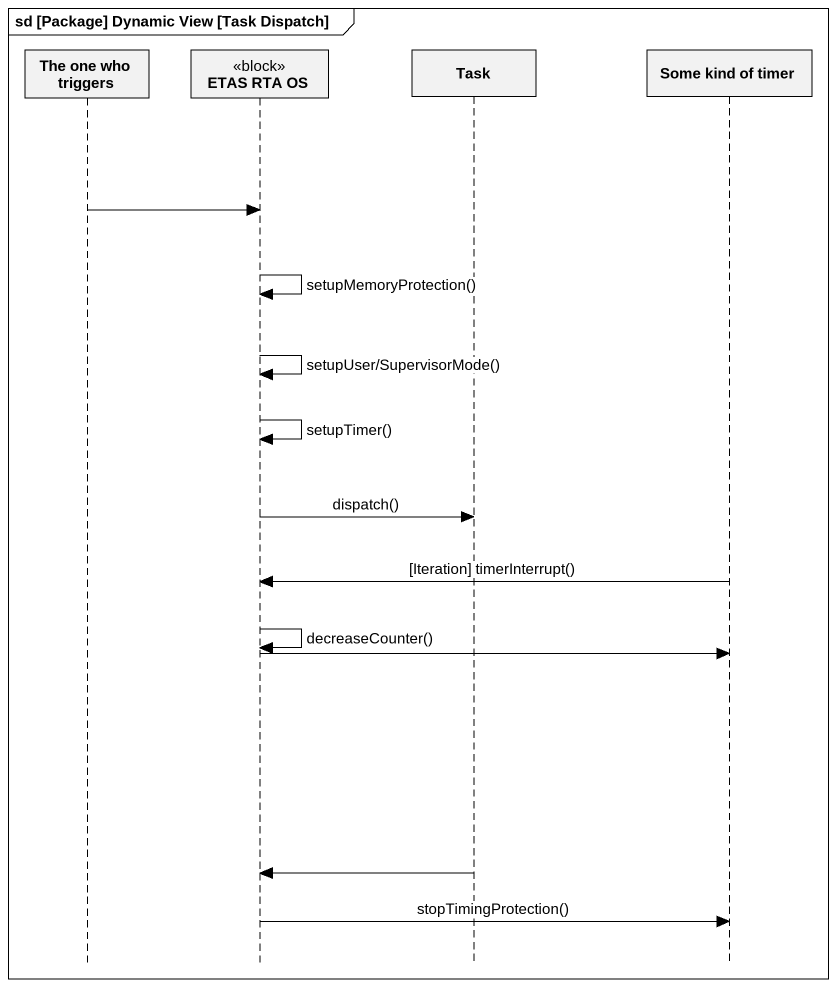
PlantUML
@startuml
mainframe sd [Package] Dynamic View [Task Dispatch]
hide footbox
participant "The one who triggers" as The_one_who_triggers
participant "ETAS RTA OS" as ETAS_RTA_OS <<block>>
participant Task
participant "Some kind of timer" as Some_kind_of_timer

The_one_who_triggers -> ETAS_RTA_OS
ETAS_RTA_OS -> ETAS_RTA_OS : setupMemoryProtection()
ETAS_RTA_OS -> ETAS_RTA_OS : setupUser/SupervisorMode()
ETAS_RTA_OS -> ETAS_RTA_OS : setupTimer()
ETAS_RTA_OS -> Task : dispatch()
Some_kind_of_timer -> ETAS_RTA_OS : [Iteration] timerInterrupt()
ETAS_RTA_OS -> ETAS_RTA_OS : decreaseCounter()
ETAS_RTA_OS -> Some_kind_of_timer
Task -> ETAS_RTA_OS
ETAS_RTA_OS -> Some_kind_of_timer : stopTimingProtection()
@enduml
